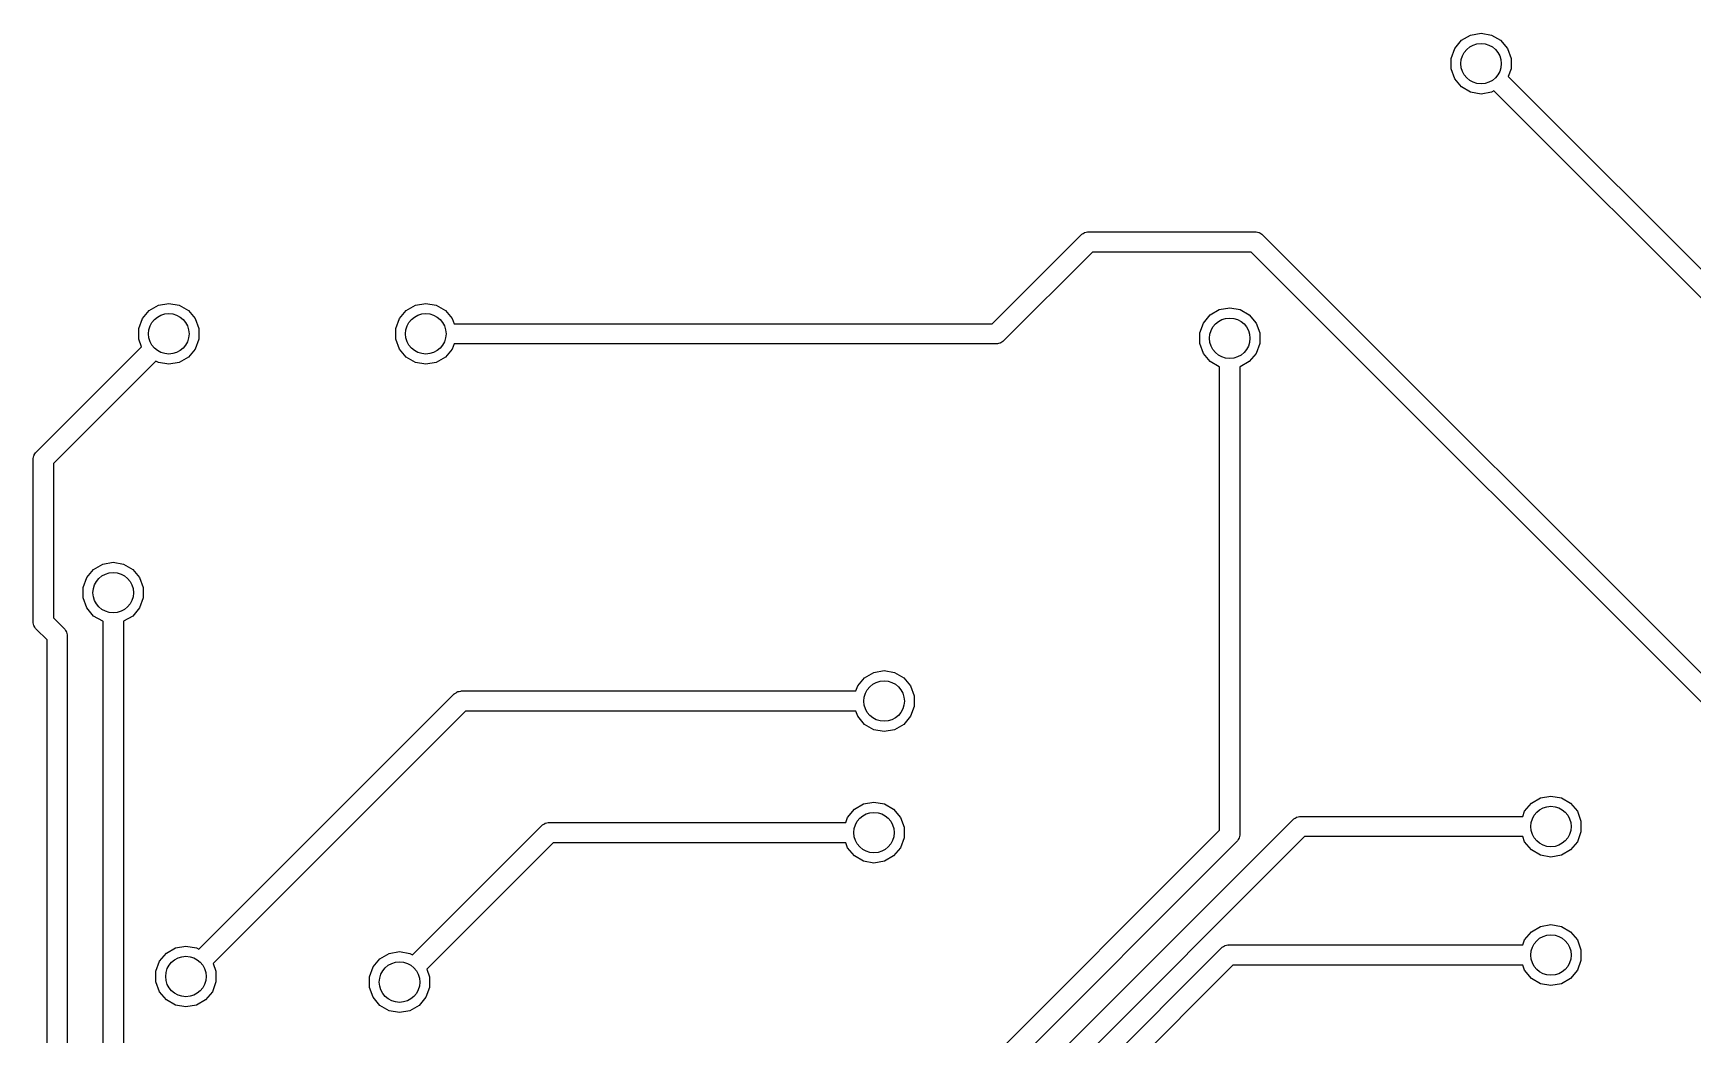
# Model space of a CAD drawing. Extents: x 0.7 to 29.5, y 0.5 to 30.7.
# Drawn here: x 1.89 to 18.29, y 20.8 to 30.7 of the extents above; entities that cross this region are included whole.
import ezdxf

# ---------------------------------------------------------------- set-up
doc = ezdxf.new("R2010")
doc.units = 0
doc.header["$MEASUREMENT"] = 0
doc.layers.add('BLACK', color=7, linetype='CONTINUOUS')

msp = doc.modelspace()

# ---------------------------------------------------------------- linework, layer by layer
at = {"layer": 'Black'}
for p, q in [((16.0064, 30.6307), (16.097, 30.683)), ((16.097, 30.683), (16.2, 30.7011)), ((16.2, 30.7011), (16.303, 30.683)), ((16.303, 30.683), (16.3936, 30.6307)), ((15.9034, 30.4523), (15.9392, 30.5506)), ((15.9392, 30.5506), (16.0064, 30.6307)), ((16.3936, 30.6307), (16.4608, 30.5506)), ((16.4608, 30.5506), (16.4966, 30.4523)), ((15.9034, 30.3477), (15.9034, 30.4523)), ((15.9392, 30.2494), (15.9034, 30.3477)), ((16.4966, 30.3477), (16.4691, 30.2723)), ((16.4966, 30.4523), (16.4966, 30.3477)), ((16.0064, 30.1693), (15.9392, 30.2494)), ((16.4691, 30.2723), (23.8502, 22.8912)), ((16.097, 30.117), (16.0064, 30.1693)), ((16.2, 30.0989), (16.097, 30.117)), ((16.303, 30.117), (16.2, 30.0989)), ((16.3274, 30.1311), (16.303, 30.117)), ((23.6795, 22.7791), (16.3274, 30.1311)), ((11.3691, 27.83), (12.2483, 28.7092)), ((12.2483, 28.7092), (12.2519, 28.7117)), ((12.2519, 28.7117), (12.2547, 28.7151)), ((12.2547, 28.7151), (12.266, 28.7216)), ((12.266, 28.7216), (12.2767, 28.7291)), ((12.2767, 28.7291), (12.281, 28.7303)), ((12.281, 28.7303), (12.2848, 28.7325)), ((12.2848, 28.7325), (12.2977, 28.7347)), ((12.2977, 28.7347), (12.3103, 28.7381)), ((12.3103, 28.7381), (12.3147, 28.7377)), ((12.3147, 28.7377), (12.319, 28.7385)), ((12.319, 28.7385), (13.97, 28.7385)), ((13.97, 28.7385), (13.9743, 28.7377)), ((13.9743, 28.7377), (13.9787, 28.7381)), ((13.9787, 28.7381), (13.9913, 28.7347)), ((13.9913, 28.7347), (14.0042, 28.7325)), ((14.0042, 28.7325), (14.008, 28.7303)), ((14.008, 28.7303), (14.0123, 28.7291)), ((14.0123, 28.7291), (14.023, 28.7216)), ((14.023, 28.7216), (14.0343, 28.7151)), ((14.0343, 28.7151), (14.0371, 28.7117)), ((14.0371, 28.7117), (14.0407, 28.7092)), ((14.0407, 28.7092), (22.6132, 20.1367)), ((12.3604, 28.5385), (11.4812, 27.6593)), ((13.9286, 28.5385), (12.3604, 28.5385)), ((22.4425, 20.0246), (13.9286, 28.5385)), ((2.9692, 27.8806), (3.03643, 27.9607)), ((3.03643, 27.9607), (3.127, 28.013)), ((3.127, 28.013), (3.23, 28.0311)), ((3.23, 28.0311), (3.333, 28.013)), ((3.333, 28.013), (3.42357, 27.9607)), ((3.42357, 27.9607), (3.4908, 27.8806)), ((5.5092, 27.8806), (5.57643, 27.9607)), ((5.57643, 27.9607), (5.667, 28.013)), ((5.667, 28.013), (5.77, 28.0311)), ((5.77, 28.0311), (5.873, 28.013)), ((5.873, 28.013), (5.96357, 27.9607)), ((5.96357, 27.9607), (6.0308, 27.8806)), ((13.4552, 27.8366), (13.5224, 27.9167)), ((13.5224, 27.9167), (13.613, 27.969)), ((13.613, 27.969), (13.716, 27.9871)), ((13.716, 27.9871), (13.819, 27.969)), ((13.819, 27.969), (13.9096, 27.9167)), ((13.9096, 27.9167), (13.9768, 27.8366)), ((2.93343, 27.7823), (2.9692, 27.8806)), ((2.93343, 27.6777), (2.93343, 27.7823)), ((3.4908, 27.8806), (3.52657, 27.7823)), ((3.52657, 27.7823), (3.52657, 27.6777)), ((5.47343, 27.7823), (5.5092, 27.8806)), ((5.47343, 27.6777), (5.47343, 27.7823)), ((6.0308, 27.8806), (6.04921, 27.83)), ((6.04921, 27.83), (11.3691, 27.83)), ((13.4194, 27.7383), (13.4552, 27.8366)), ((13.4194, 27.6337), (13.4194, 27.7383)), ((13.9768, 27.8366), (14.0126, 27.7383)), ((14.0126, 27.7383), (14.0126, 27.6337)), ((1.91929, 26.5607), (2.96088, 27.6023)), ((2.96088, 27.6023), (2.93343, 27.6777)), ((3.4908, 27.5794), (3.42357, 27.4993)), ((3.52657, 27.6777), (3.4908, 27.5794)), ((5.5092, 27.5794), (5.47343, 27.6777)), ((5.57643, 27.4993), (5.5092, 27.5794)), ((6.0308, 27.5794), (5.96357, 27.4993)), ((6.04921, 27.63), (6.0308, 27.5794)), ((11.4105, 27.63), (6.04921, 27.63)), ((11.4148, 27.6308), (11.4105, 27.63)), ((11.4192, 27.6304), (11.4148, 27.6308)), ((11.4318, 27.6338), (11.4192, 27.6304)), ((11.4447, 27.636), (11.4318, 27.6338)), ((11.4485, 27.6382), (11.4447, 27.636)), ((11.4528, 27.6394), (11.4485, 27.6382)), ((11.4635, 27.6469), (11.4528, 27.6394)), ((11.4748, 27.6534), (11.4635, 27.6469)), ((11.4776, 27.6568), (11.4748, 27.6534)), ((11.4812, 27.6593), (11.4776, 27.6568)), ((13.4552, 27.5354), (13.4194, 27.6337)), ((14.0126, 27.6337), (13.9768, 27.5354)), ((3.10255, 27.4611), (2.09, 26.4486)), ((3.127, 27.447), (3.10255, 27.4611)), ((3.23, 27.4289), (3.127, 27.447)), ((3.333, 27.447), (3.23, 27.4289)), ((3.42357, 27.4993), (3.333, 27.447)), ((5.667, 27.447), (5.57643, 27.4993)), ((5.77, 27.4289), (5.667, 27.447)), ((5.873, 27.447), (5.77, 27.4289)), ((5.96357, 27.4993), (5.873, 27.447)), ((13.5224, 27.4553), (13.4552, 27.5354)), ((13.613, 27.403), (13.5224, 27.4553)), ((13.616, 27.4025), (13.613, 27.403)), ((13.616, 22.8249), (13.616, 27.4025)), ((13.819, 27.403), (13.816, 27.4025)), ((13.816, 27.4025), (13.816, 22.7835)), ((13.9096, 27.4553), (13.819, 27.403)), ((13.9768, 27.5354), (13.9096, 27.4553)), ((1.89, 26.49), (1.89076, 26.4943)), ((1.89, 24.882), (1.89, 26.49)), ((1.89038, 26.4987), (1.89376, 26.5113)), ((1.89076, 26.4943), (1.89038, 26.4987)), ((1.89376, 26.5113), (1.89603, 26.5242)), ((1.89603, 26.5242), (1.89823, 26.528)), ((1.89823, 26.528), (1.89937, 26.5323)), ((1.89937, 26.5323), (1.90686, 26.543)), ((1.90686, 26.543), (1.91339, 26.5543)), ((1.91339, 26.5543), (1.91676, 26.5571)), ((1.91676, 26.5571), (1.91929, 26.5607)), ((2.09, 26.4486), (2.09, 24.9234)), ((2.48751, 25.4021), (2.57809, 25.4544)), ((2.57809, 25.4544), (2.68108, 25.4726)), ((2.68108, 25.4726), (2.78408, 25.4544)), ((2.78408, 25.4544), (2.87466, 25.4021)), ((2.38451, 25.2237), (2.42028, 25.322)), ((2.42028, 25.322), (2.48751, 25.4021)), ((2.87466, 25.4021), (2.94189, 25.322)), ((2.94189, 25.322), (2.97766, 25.2237)), ((2.38451, 25.1191), (2.38451, 25.2237)), ((2.42028, 25.0209), (2.38451, 25.1191)), ((2.97766, 25.1191), (2.94189, 25.0209)), ((2.97766, 25.2237), (2.97766, 25.1191)), ((2.48751, 24.9407), (2.42028, 25.0209)), ((2.57809, 24.8884), (2.48751, 24.9407)), ((2.87466, 24.9407), (2.78408, 24.8884)), ((2.94189, 25.0209), (2.87466, 24.9407)), ((1.89076, 24.8777), (1.89, 24.882)), ((1.89038, 24.8733), (1.89076, 24.8777)), ((1.89376, 24.8607), (1.89038, 24.8733)), ((1.89603, 24.8478), (1.89376, 24.8607)), ((1.89823, 24.844), (1.89603, 24.8478)), ((1.89937, 24.8397), (1.89823, 24.844)), ((1.90686, 24.829), (1.89937, 24.8397)), ((1.91339, 24.8177), (1.90686, 24.829)), ((1.91676, 24.8149), (1.91339, 24.8177)), ((1.91929, 24.8113), (1.91676, 24.8149)), ((2.02649, 24.7041), (1.91929, 24.8113)), ((2.09, 24.9234), (2.1972, 24.8162)), ((2.1972, 24.8162), (2.19973, 24.8126)), ((2.19973, 24.8126), (2.20309, 24.8098)), ((2.20309, 24.8098), (2.20962, 24.7985)), ((2.20962, 24.7985), (2.21712, 24.7878)), ((2.21712, 24.7878), (2.21826, 24.7835)), ((2.21826, 24.7835), (2.22046, 24.7797)), ((2.22046, 24.7797), (2.22273, 24.7668)), ((2.58108, 24.8879), (2.57809, 24.8884)), ((2.58108, 20.5189), (2.58108, 24.8879)), ((2.78408, 24.8884), (2.78109, 24.8879)), ((2.78109, 24.8879), (2.78109, 20.5603)), ((2.02649, 18.1699), (2.02649, 24.7041)), ((2.22273, 24.7668), (2.22611, 24.7542)), ((2.22611, 24.7542), (2.22573, 24.7498)), ((2.22573, 24.7498), (2.22649, 24.7455)), ((2.22649, 24.7455), (2.22649, 18.1285)), ((10.0392, 24.2506), (10.1064, 24.3307)), ((10.1064, 24.3307), (10.197, 24.383)), ((10.197, 24.383), (10.3, 24.4011)), ((10.3, 24.4011), (10.403, 24.383)), ((10.403, 24.383), (10.4936, 24.3307)), ((10.4936, 24.3307), (10.5608, 24.2506)), ((3.62929, 21.7487), (6.05128, 24.1707)), ((6.05128, 24.1707), (6.05488, 24.1732)), ((6.05488, 24.1732), (6.05771, 24.1766)), ((6.05771, 24.1766), (6.06903, 24.1831)), ((6.06903, 24.1831), (6.07973, 24.1906)), ((6.07973, 24.1906), (6.08398, 24.1918)), ((6.08398, 24.1918), (6.08779, 24.194)), ((6.08779, 24.194), (6.10065, 24.1962)), ((6.10065, 24.1962), (6.11327, 24.1996)), ((6.11327, 24.1996), (6.11766, 24.1992)), ((6.11766, 24.1992), (6.12199, 24.2)), ((6.12199, 24.2), (10.0208, 24.2)), ((10.0208, 24.2), (10.0392, 24.2506)), ((10.5608, 24.2506), (10.5966, 24.1523)), ((10.5966, 24.1523), (10.5966, 24.0477)), ((6.16341, 24), (3.77071, 21.6073)), ((10.0208, 24), (6.16341, 24)), ((10.0392, 23.9494), (10.0208, 24)), ((10.1064, 23.8693), (10.0392, 23.9494)), ((10.5608, 23.9494), (10.4936, 23.8693)), ((10.5966, 24.0477), (10.5608, 23.9494)), ((10.197, 23.817), (10.1064, 23.8693)), ((10.3, 23.7989), (10.197, 23.817)), ((10.403, 23.817), (10.3, 23.7989)), ((10.4936, 23.8693), (10.403, 23.817)), ((16.6974, 23.0907), (16.788, 23.143)), ((16.788, 23.143), (16.891, 23.1611)), ((16.891, 23.1611), (16.994, 23.143)), ((16.994, 23.143), (17.0846, 23.0907)), ((9.9392, 22.9506), (10.0064, 23.0307)), ((10.0064, 23.0307), (10.097, 23.083)), ((10.097, 23.083), (10.2, 23.1011)), ((10.2, 23.1011), (10.303, 23.083)), ((10.303, 23.083), (10.3936, 23.0307)), ((10.3936, 23.0307), (10.4608, 22.9506)), ((16.6118, 22.96), (16.6302, 23.0106)), ((16.6302, 23.0106), (16.6974, 23.0907)), ((17.0846, 23.0907), (17.1518, 23.0106)), ((17.1518, 23.0106), (17.1876, 22.9123)), ((5.7403, 21.6933), (6.91766, 22.8707)), ((6.44616, 15.0331), (14.3438, 22.9307)), ((6.91766, 22.8707), (6.92126, 22.8732)), ((6.92126, 22.8732), (6.92409, 22.8766)), ((6.92409, 22.8766), (6.93541, 22.8831)), ((6.93541, 22.8831), (6.94611, 22.8906)), ((6.94611, 22.8906), (6.95036, 22.8918)), ((6.95036, 22.8918), (6.95417, 22.894)), ((6.95417, 22.894), (6.96704, 22.8962)), ((6.96704, 22.8962), (6.97965, 22.8996)), ((6.97965, 22.8996), (6.98403, 22.8992)), ((6.98403, 22.8992), (6.98837, 22.9)), ((6.98837, 22.9), (9.92079, 22.9)), ((7.14112, 16.35), (13.616, 22.8249)), ((9.92079, 22.9), (9.9392, 22.9506)), ((10.4608, 22.9506), (10.4966, 22.8523)), ((10.4966, 22.8523), (10.4966, 22.7477)), ((14.3438, 22.9307), (14.3474, 22.9332)), ((14.3474, 22.9332), (14.3502, 22.9366)), ((14.3502, 22.9366), (14.3615, 22.9431)), ((14.3615, 22.9431), (14.3722, 22.9506)), ((14.3722, 22.9506), (14.3765, 22.9518)), ((14.3765, 22.9518), (14.3803, 22.954)), ((14.3803, 22.954), (14.3932, 22.9562)), ((14.3932, 22.9562), (14.4058, 22.9596)), ((14.4058, 22.9596), (14.4102, 22.9592)), ((14.4102, 22.9592), (14.4145, 22.96)), ((14.4145, 22.96), (16.6118, 22.96)), ((17.1876, 22.8077), (17.1518, 22.7094)), ((17.1876, 22.9123), (17.1876, 22.8077)), ((7.02979, 22.7), (5.88172, 21.5519)), ((14.4559, 22.76), (6.55829, 14.8624)), ((9.92079, 22.7), (7.02979, 22.7)), ((13.7867, 22.7128), (7.22555, 16.1516)), ((9.9392, 22.6494), (9.92079, 22.7)), ((10.0064, 22.5693), (9.9392, 22.6494)), ((10.4608, 22.6494), (10.3936, 22.5693)), ((10.4966, 22.7477), (10.4608, 22.6494)), ((13.7892, 22.7164), (13.7867, 22.7128)), ((13.7926, 22.7192), (13.7892, 22.7164)), ((13.7991, 22.7305), (13.7926, 22.7192)), ((13.8066, 22.7412), (13.7991, 22.7305)), ((13.8078, 22.7455), (13.8066, 22.7412)), ((13.81, 22.7493), (13.8078, 22.7455)), ((13.8122, 22.7622), (13.81, 22.7493)), ((13.8156, 22.7748), (13.8122, 22.7622)), ((13.816, 22.7835), (13.8152, 22.7792)), ((13.8152, 22.7792), (13.8156, 22.7748)), ((16.6118, 22.76), (14.4559, 22.76)), ((16.6302, 22.7094), (16.6118, 22.76)), ((16.6974, 22.6293), (16.6302, 22.7094)), ((17.1518, 22.7094), (17.0846, 22.6293)), ((10.097, 22.517), (10.0064, 22.5693)), ((10.2, 22.4989), (10.097, 22.517)), ((10.303, 22.517), (10.2, 22.4989)), ((10.3936, 22.5693), (10.303, 22.517)), ((16.788, 22.577), (16.6974, 22.6293)), ((16.891, 22.5589), (16.788, 22.577)), ((16.994, 22.577), (16.891, 22.5589)), ((17.0846, 22.6293), (16.994, 22.577)), ((16.6302, 21.7406), (16.6974, 21.8207)), ((16.6974, 21.8207), (16.788, 21.873)), ((16.788, 21.873), (16.891, 21.8911)), ((16.891, 21.8911), (16.994, 21.873)), ((16.994, 21.873), (17.0846, 21.8207)), ((17.0846, 21.8207), (17.1518, 21.7406)), ((3.20643, 21.6087), (3.297, 21.661)), ((3.297, 21.661), (3.4, 21.6792)), ((3.4, 21.6792), (3.503, 21.661)), ((3.503, 21.661), (3.52745, 21.6469)), ((3.52745, 21.6469), (3.62929, 21.7487)), ((3.62929, 21.7487), (3.62929, 21.7487)), ((5.63846, 21.5915), (5.74029, 21.6933)), ((5.74029, 21.6933), (5.7403, 21.6933)), ((6.65068, 14.6761), (13.6353, 21.6607)), ((13.6353, 21.6607), (13.6389, 21.6632)), ((13.6389, 21.6632), (13.6417, 21.6666)), ((13.6417, 21.6666), (13.653, 21.6731)), ((13.653, 21.6731), (13.6637, 21.6806)), ((13.6637, 21.6806), (13.668, 21.6818)), ((13.668, 21.6818), (13.6718, 21.684)), ((13.6718, 21.684), (13.6846, 21.6862)), ((13.6846, 21.6862), (13.6973, 21.6896)), ((13.6973, 21.6896), (13.7017, 21.6892)), ((13.7017, 21.6892), (13.706, 21.69)), ((13.706, 21.69), (16.6118, 21.69)), ((16.6118, 21.69), (16.6302, 21.7406)), ((17.1518, 21.7406), (17.1876, 21.6423)), ((3.10343, 21.4303), (3.1392, 21.5286)), ((3.1392, 21.5286), (3.20643, 21.6087)), ((3.77071, 21.6073), (3.66912, 21.5057)), ((3.66912, 21.5057), (3.69657, 21.4303)), ((3.77071, 21.6073), (3.77071, 21.6073)), ((5.25021, 21.4732), (5.31743, 21.5533)), ((5.31743, 21.5533), (5.40801, 21.6056)), ((5.40801, 21.6056), (5.51101, 21.6238)), ((5.51101, 21.6238), (5.61401, 21.6056)), ((5.61401, 21.6056), (5.63846, 21.5915)), ((5.88171, 21.5519), (5.78013, 21.4503)), ((5.88172, 21.5519), (5.88171, 21.5519)), ((13.7474, 21.49), (6.76282, 14.5054)), ((16.6118, 21.49), (13.7474, 21.49)), ((16.6302, 21.4394), (16.6118, 21.49)), ((17.1876, 21.5377), (17.1518, 21.4394)), ((17.1876, 21.6423), (17.1876, 21.5377)), ((3.10343, 21.3257), (3.10343, 21.4303)), ((3.1392, 21.2274), (3.10343, 21.3257)), ((3.69657, 21.3257), (3.6608, 21.2274)), ((3.69657, 21.4303), (3.69657, 21.3257)), ((5.21444, 21.3749), (5.25021, 21.4732)), ((5.21444, 21.2703), (5.21444, 21.3749)), ((5.78013, 21.4503), (5.80758, 21.3749)), ((5.80758, 21.3749), (5.80758, 21.2703)), ((16.6974, 21.3593), (16.6302, 21.4394)), ((16.788, 21.307), (16.6974, 21.3593)), ((17.0846, 21.3593), (16.994, 21.307)), ((17.1518, 21.4394), (17.0846, 21.3593)), ((3.20643, 21.1473), (3.1392, 21.2274)), ((3.6608, 21.2274), (3.59357, 21.1473)), ((5.25021, 21.1721), (5.21444, 21.2703)), ((5.31743, 21.0919), (5.25021, 21.1721)), ((5.77181, 21.1721), (5.70458, 21.0919)), ((5.80758, 21.2703), (5.77181, 21.1721)), ((16.891, 21.2889), (16.788, 21.307)), ((16.994, 21.307), (16.891, 21.2889)), ((3.297, 21.095), (3.20643, 21.1473)), ((3.4, 21.0769), (3.297, 21.095)), ((3.503, 21.095), (3.4, 21.0769)), ((3.59357, 21.1473), (3.503, 21.095)), ((5.40801, 21.0397), (5.31743, 21.0919)), ((5.51101, 21.0215), (5.40801, 21.0397)), ((5.61401, 21.0397), (5.51101, 21.0215)), ((5.70458, 21.0919), (5.61401, 21.0397))]:
    msp.add_line(p, q, dxfattribs=at)
for centre in [(16.2, 30.4), (3.23, 27.73), (5.77, 27.73), (13.716, 27.686), (2.68108, 25.1714), (10.3, 24.1), (10.2, 22.8), (16.891, 22.86), (16.891, 21.59), (3.4, 21.378), (5.51101, 21.3226)]:
    msp.add_circle(centre, 0.2, dxfattribs=at)

doc.saveas('drawing.dxf')
